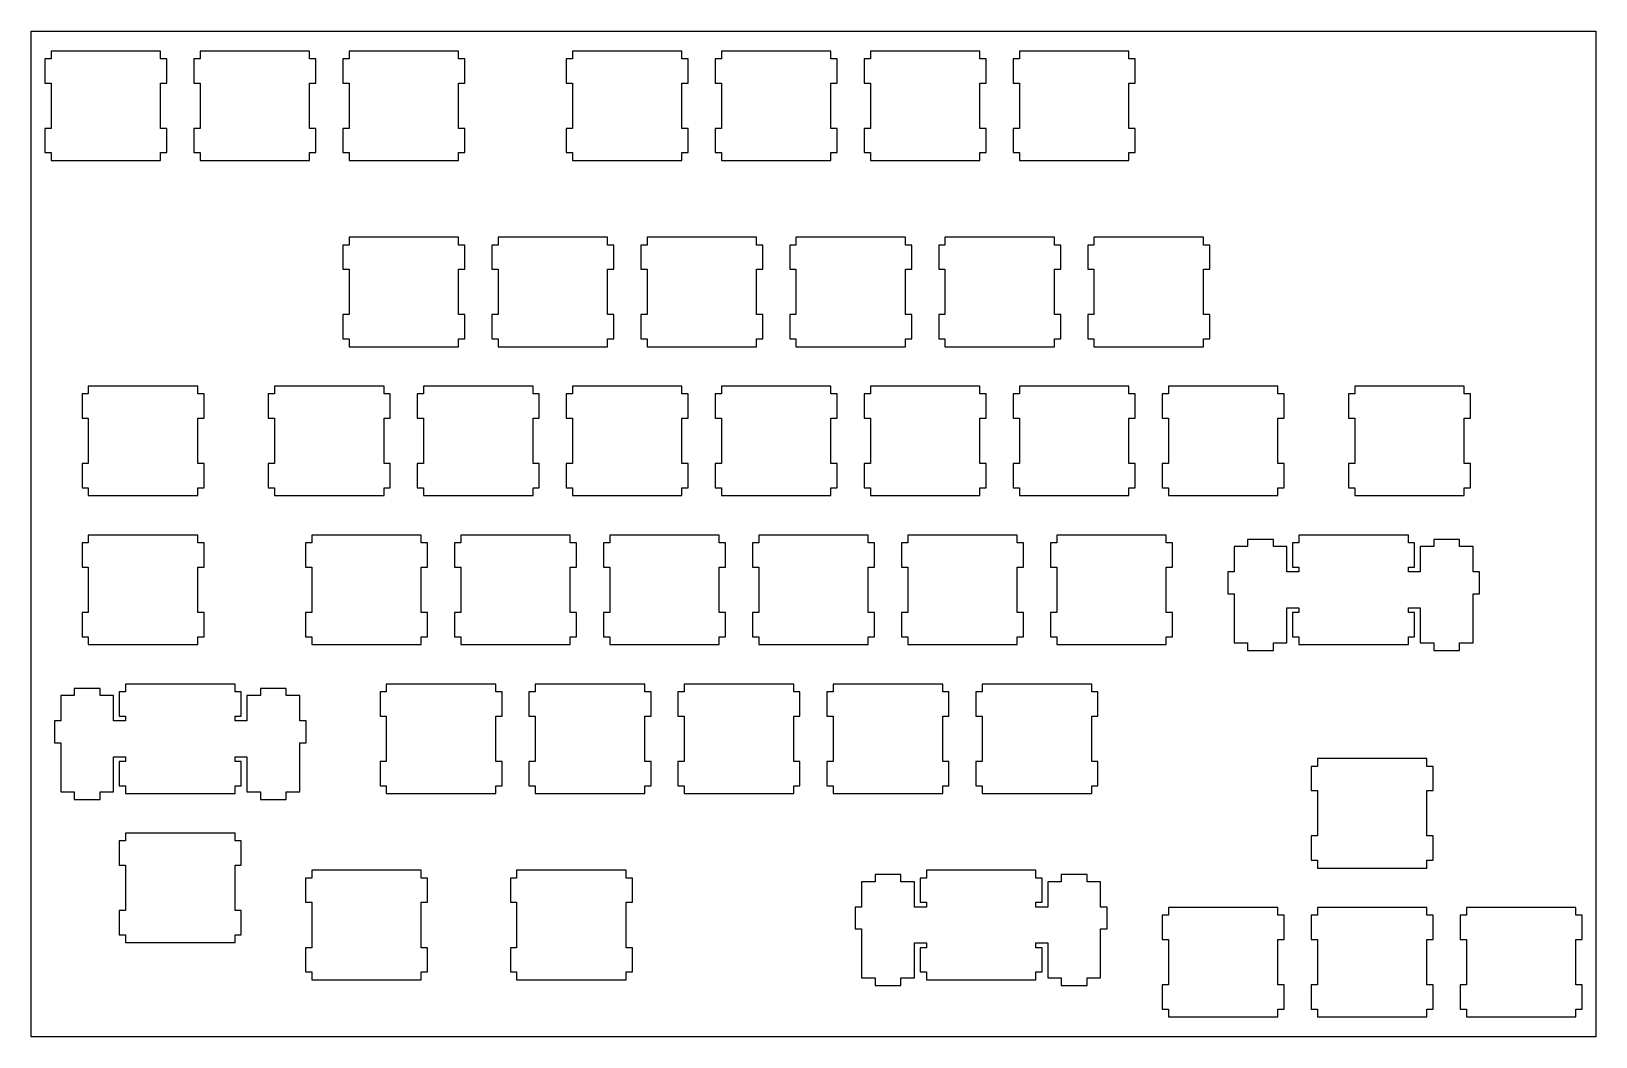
# Model space of a CAD drawing. Extents: x 0 to 200, y 0 to 129.
import ezdxf

# ---------------------------------------------------------------- set-up
doc = ezdxf.new("R2010")
doc.units = 0
doc.layers.get('0').update_dxf_attribs({"linetype": 'CONTINUOUS'})

msp = doc.modelspace()

# ---------------------------------------------------------------- linework, layer by layer
at = {"color": 0}
for p, q in [((0.09508, 129.021), (200.12, 129.021)), ((0.09508, 0.43408), (0.09508, 129.021)), ((200.12, 129.021), (200.12, 0.43408)), ((2.61965, 126.497), (2.61965, 125.496)), ((16.6192, 126.497), (2.61965, 126.497)), ((16.6192, 125.496), (16.6192, 126.497)), ((21.6697, 126.497), (21.6697, 125.496)), ((35.669, 126.497), (21.6697, 126.497)), ((35.669, 125.496), (35.669, 126.497)), ((40.7197, 126.497), (40.7197, 125.496)), ((54.719, 126.497), (40.7197, 126.497)), ((54.719, 125.496), (54.719, 126.497)), ((69.2947, 126.497), (69.2947, 125.496)), ((83.294, 126.497), (69.2947, 126.497)), ((83.294, 125.496), (83.294, 126.497)), ((88.3447, 126.497), (88.3447, 125.496)), ((102.344, 126.497), (88.3447, 126.497)), ((102.344, 125.496), (102.344, 126.497)), ((107.395, 126.497), (107.395, 125.496)), ((121.394, 126.497), (107.395, 126.497)), ((121.394, 125.496), (121.394, 126.497)), ((126.445, 126.497), (126.445, 125.496)), ((140.444, 126.497), (126.445, 126.497)), ((140.444, 125.496), (140.444, 126.497)), ((2.61965, 125.496), (1.81901, 125.496)), ((1.81901, 125.496), (1.81901, 122.397)), ((17.4198, 125.496), (16.6192, 125.496)), ((17.4198, 122.397), (17.4198, 125.496)), ((21.6697, 125.496), (20.869, 125.496)), ((20.869, 125.496), (20.869, 122.397)), ((36.4698, 125.496), (35.669, 125.496)), ((36.4698, 122.397), (36.4698, 125.496)), ((40.7197, 125.496), (39.9189, 125.496)), ((39.9189, 125.496), (39.9189, 122.397)), ((55.5198, 125.496), (54.719, 125.496)), ((55.5198, 122.397), (55.5198, 125.496)), ((69.2947, 125.496), (68.4939, 125.496)), ((68.4939, 125.496), (68.4939, 122.397)), ((84.0948, 125.496), (83.294, 125.496)), ((84.0948, 122.397), (84.0948, 125.496)), ((88.3447, 125.496), (87.5439, 125.496)), ((87.5439, 125.496), (87.5439, 122.397)), ((103.145, 125.496), (102.344, 125.496)), ((103.145, 122.397), (103.145, 125.496)), ((107.395, 125.496), (106.594, 125.496)), ((106.594, 125.496), (106.594, 122.397)), ((122.195, 125.496), (121.394, 125.496)), ((122.195, 122.397), (122.195, 125.496)), ((126.445, 125.496), (125.644, 125.496)), ((125.644, 125.496), (125.644, 122.397)), ((141.245, 125.496), (140.444, 125.496)), ((141.245, 122.397), (141.245, 125.496)), ((1.81901, 122.397), (2.61965, 122.397)), ((2.61965, 122.397), (2.61965, 116.597)), ((16.6192, 116.597), (16.6192, 122.397)), ((16.6192, 122.397), (17.4198, 122.397)), ((20.869, 122.397), (21.6697, 122.397)), ((21.6697, 122.397), (21.6697, 116.597)), ((35.669, 116.597), (35.669, 122.397)), ((35.669, 122.397), (36.4698, 122.397)), ((39.9189, 122.397), (40.7197, 122.397)), ((40.7197, 122.397), (40.7197, 116.597)), ((54.719, 116.597), (54.719, 122.397)), ((54.719, 122.397), (55.5198, 122.397)), ((68.4939, 122.397), (69.2947, 122.397)), ((69.2947, 122.397), (69.2947, 116.597)), ((83.294, 116.597), (83.294, 122.397)), ((83.294, 122.397), (84.0948, 122.397)), ((87.5439, 122.397), (88.3447, 122.397)), ((88.3447, 122.397), (88.3447, 116.597)), ((102.344, 116.597), (102.344, 122.397)), ((102.344, 122.397), (103.145, 122.397)), ((106.594, 122.397), (107.395, 122.397)), ((107.395, 122.397), (107.395, 116.597)), ((121.394, 116.597), (121.394, 122.397)), ((121.394, 122.397), (122.195, 122.397)), ((125.644, 122.397), (126.445, 122.397)), ((126.445, 122.397), (126.445, 116.597)), ((140.444, 116.597), (140.444, 122.397)), ((140.444, 122.397), (141.245, 122.397)), ((2.61965, 116.597), (1.81901, 116.597)), ((1.81901, 116.597), (1.81901, 113.497)), ((17.4198, 116.597), (16.6192, 116.597)), ((17.4198, 113.497), (17.4198, 116.597)), ((21.6697, 116.597), (20.869, 116.597)), ((20.869, 116.597), (20.869, 113.497)), ((36.4698, 116.597), (35.669, 116.597)), ((36.4698, 113.497), (36.4698, 116.597)), ((40.7197, 116.597), (39.9189, 116.597)), ((39.9189, 116.597), (39.9189, 113.497)), ((55.5198, 116.597), (54.719, 116.597)), ((55.5198, 113.497), (55.5198, 116.597)), ((69.2947, 116.597), (68.4939, 116.597)), ((68.4939, 116.597), (68.4939, 113.497)), ((84.0948, 116.597), (83.294, 116.597)), ((84.0948, 113.497), (84.0948, 116.597)), ((88.3447, 116.597), (87.5439, 116.597)), ((87.5439, 116.597), (87.5439, 113.497)), ((103.145, 116.597), (102.344, 116.597)), ((103.145, 113.497), (103.145, 116.597)), ((107.395, 116.597), (106.594, 116.597)), ((106.594, 116.597), (106.594, 113.497)), ((122.195, 116.597), (121.394, 116.597)), ((122.195, 113.497), (122.195, 116.597)), ((126.445, 116.597), (125.644, 116.597)), ((125.644, 116.597), (125.644, 113.497)), ((141.245, 116.597), (140.444, 116.597)), ((141.245, 113.497), (141.245, 116.597)), ((1.81901, 113.497), (2.61965, 113.497)), ((2.61965, 113.497), (2.61965, 112.498)), ((2.61965, 112.498), (16.6192, 112.498)), ((16.6192, 112.498), (16.6192, 113.497)), ((16.6192, 113.497), (17.4198, 113.497)), ((20.869, 113.497), (21.6697, 113.497)), ((21.6697, 113.497), (21.6697, 112.498)), ((21.6697, 112.498), (35.669, 112.498)), ((35.669, 112.498), (35.669, 113.497)), ((35.669, 113.497), (36.4698, 113.497)), ((39.9189, 113.497), (40.7197, 113.497)), ((40.7197, 113.497), (40.7197, 112.498)), ((40.7197, 112.498), (54.719, 112.498)), ((54.719, 112.498), (54.719, 113.497)), ((54.719, 113.497), (55.5198, 113.497)), ((68.4939, 113.497), (69.2947, 113.497)), ((69.2947, 113.497), (69.2947, 112.498)), ((69.2947, 112.498), (83.294, 112.498)), ((83.294, 112.498), (83.294, 113.497)), ((83.294, 113.497), (84.0948, 113.497)), ((87.5439, 113.497), (88.3447, 113.497)), ((88.3447, 113.497), (88.3447, 112.498)), ((88.3447, 112.498), (102.344, 112.498)), ((102.344, 112.498), (102.344, 113.497)), ((102.344, 113.497), (103.145, 113.497)), ((106.594, 113.497), (107.395, 113.497)), ((107.395, 113.497), (107.395, 112.498)), ((107.395, 112.498), (121.394, 112.498)), ((121.394, 112.498), (121.394, 113.497)), ((121.394, 113.497), (122.195, 113.497)), ((125.644, 113.497), (126.445, 113.497)), ((126.445, 113.497), (126.445, 112.498)), ((126.445, 112.498), (140.444, 112.498)), ((140.444, 112.498), (140.444, 113.497)), ((140.444, 113.497), (141.245, 113.497)), ((40.7197, 102.684), (40.7197, 101.685)), ((54.719, 102.684), (40.7197, 102.684)), ((54.719, 101.685), (54.719, 102.684)), ((59.7697, 102.684), (59.7697, 101.685)), ((73.769, 102.684), (59.7697, 102.684)), ((73.769, 101.685), (73.769, 102.684)), ((78.8197, 102.684), (78.8197, 101.685)), ((92.819, 102.684), (78.8197, 102.684)), ((92.819, 101.685), (92.819, 102.684)), ((97.8683, 102.684), (97.8683, 101.685)), ((111.869, 102.684), (97.8683, 102.684)), ((111.869, 101.685), (111.869, 102.684)), ((116.918, 102.684), (116.918, 101.685)), ((130.919, 102.684), (116.918, 102.684)), ((130.919, 101.685), (130.919, 102.684)), ((135.97, 102.684), (135.97, 101.685)), ((149.969, 102.684), (135.97, 102.684)), ((149.969, 101.685), (149.969, 102.684)), ((40.7197, 101.685), (39.9189, 101.685)), ((39.9189, 101.685), (39.9189, 98.5848)), ((55.5198, 101.685), (54.719, 101.685)), ((55.5198, 98.5848), (55.5198, 101.685)), ((59.7697, 101.685), (58.9689, 101.685)), ((58.9689, 101.685), (58.9689, 98.5848)), ((74.5698, 101.685), (73.769, 101.685)), ((74.5698, 98.5848), (74.5698, 101.685)), ((78.8197, 101.685), (78.0189, 101.685)), ((78.0189, 101.685), (78.0189, 98.5848)), ((93.6184, 101.685), (92.819, 101.685)), ((93.6184, 98.5848), (93.6184, 101.685)), ((97.8683, 101.685), (97.0689, 101.685)), ((97.0689, 101.685), (97.0689, 98.5848)), ((112.668, 101.685), (111.869, 101.685)), ((112.668, 98.5848), (112.668, 101.685)), ((116.918, 101.685), (116.119, 101.685)), ((116.119, 101.685), (116.119, 98.5848)), ((131.72, 101.685), (130.919, 101.685)), ((131.72, 98.5848), (131.72, 101.685)), ((135.97, 101.685), (135.169, 101.685)), ((135.169, 101.685), (135.169, 98.5848)), ((150.77, 101.685), (149.969, 101.685)), ((150.77, 98.5848), (150.77, 101.685)), ((39.9189, 98.5848), (40.7197, 98.5848)), ((40.7197, 98.5848), (40.7197, 92.7848)), ((54.719, 92.7848), (54.719, 98.5848)), ((54.719, 98.5848), (55.5198, 98.5848)), ((58.9689, 98.5848), (59.7697, 98.5848)), ((59.7697, 98.5848), (59.7697, 92.7848)), ((73.769, 92.7848), (73.769, 98.5848)), ((73.769, 98.5848), (74.5698, 98.5848)), ((78.0189, 98.5848), (78.8197, 98.5848)), ((78.8197, 98.5848), (78.8197, 92.7848)), ((92.819, 92.7848), (92.819, 98.5848)), ((92.819, 98.5848), (93.6184, 98.5848)), ((97.0689, 98.5848), (97.8683, 98.5848)), ((97.8683, 98.5848), (97.8683, 92.7848)), ((111.869, 92.7848), (111.869, 98.5848)), ((111.869, 98.5848), (112.668, 98.5848)), ((116.119, 98.5848), (116.918, 98.5848)), ((116.918, 98.5848), (116.918, 92.7848)), ((130.919, 92.7848), (130.919, 98.5848)), ((130.919, 98.5848), (131.72, 98.5848)), ((135.169, 98.5848), (135.97, 98.5848)), ((135.97, 98.5848), (135.97, 92.7848)), ((149.969, 92.7848), (149.969, 98.5848)), ((149.969, 98.5848), (150.77, 98.5848)), ((40.7197, 92.7848), (39.9189, 92.7848)), ((39.9189, 92.7848), (39.9189, 89.6856)), ((55.5198, 92.7848), (54.719, 92.7848)), ((55.5198, 89.6856), (55.5198, 92.7848)), ((59.7697, 92.7848), (58.9689, 92.7848)), ((58.9689, 92.7848), (58.9689, 89.6856)), ((74.5698, 92.7848), (73.769, 92.7848)), ((74.5698, 89.6856), (74.5698, 92.7848)), ((78.8197, 92.7848), (78.0189, 92.7848)), ((78.0189, 92.7848), (78.0189, 89.6856)), ((93.6184, 92.7848), (92.819, 92.7848)), ((93.6184, 89.6856), (93.6184, 92.7848)), ((97.8683, 92.7848), (97.0689, 92.7848)), ((97.0689, 92.7848), (97.0689, 89.6856)), ((112.668, 92.7848), (111.869, 92.7848)), ((112.668, 89.6856), (112.668, 92.7848)), ((116.918, 92.7848), (116.119, 92.7848)), ((116.119, 92.7848), (116.119, 89.6856)), ((131.72, 92.7848), (130.919, 92.7848)), ((131.72, 89.6856), (131.72, 92.7848)), ((135.97, 92.7848), (135.169, 92.7848)), ((135.169, 92.7848), (135.169, 89.6856)), ((150.77, 92.7848), (149.969, 92.7848)), ((150.77, 89.6856), (150.77, 92.7848)), ((39.9189, 89.6856), (40.7197, 89.6856)), ((40.7197, 89.6856), (40.7197, 88.6852)), ((40.7197, 88.6852), (54.719, 88.6852)), ((54.719, 88.6852), (54.719, 89.6856)), ((54.719, 89.6856), (55.5198, 89.6856)), ((58.9689, 89.6856), (59.7697, 89.6856)), ((59.7697, 89.6856), (59.7697, 88.6852)), ((59.7697, 88.6852), (73.769, 88.6852)), ((73.769, 88.6852), (73.769, 89.6856)), ((73.769, 89.6856), (74.5698, 89.6856)), ((78.0189, 89.6856), (78.8197, 89.6856)), ((78.8197, 89.6856), (78.8197, 88.6852)), ((78.8197, 88.6852), (92.819, 88.6852)), ((92.819, 88.6852), (92.819, 89.6856)), ((92.819, 89.6856), (93.6184, 89.6856)), ((97.0689, 89.6856), (97.8683, 89.6856)), ((97.8683, 89.6856), (97.8683, 88.6852)), ((97.8683, 88.6852), (111.869, 88.6852)), ((111.869, 88.6852), (111.869, 89.6856)), ((111.869, 89.6856), (112.668, 89.6856)), ((116.119, 89.6856), (116.918, 89.6856)), ((116.918, 89.6856), (116.918, 88.6852)), ((116.918, 88.6852), (130.919, 88.6852)), ((130.919, 88.6852), (130.919, 89.6856)), ((130.919, 89.6856), (131.72, 89.6856)), ((135.169, 89.6856), (135.97, 89.6856)), ((135.97, 89.6856), (135.97, 88.6852)), ((135.97, 88.6852), (149.969, 88.6852)), ((149.969, 88.6852), (149.969, 89.6856)), ((149.969, 89.6856), (150.77, 89.6856)), ((7.38216, 82.6354), (6.58153, 82.6354)), ((6.58153, 82.6354), (6.58153, 79.5348)), ((7.38216, 83.6344), (7.38216, 82.6354)), ((21.3817, 83.6344), (7.38216, 83.6344)), ((21.3817, 82.6354), (21.3817, 83.6344)), ((22.1809, 82.6354), (21.3817, 82.6354)), ((22.1809, 79.5348), (22.1809, 82.6354)), ((31.1947, 82.6354), (30.394, 82.6354)), ((30.394, 82.6354), (30.394, 79.5348)), ((31.1947, 83.6344), (31.1947, 82.6354)), ((45.194, 83.6344), (31.1947, 83.6344)), ((45.194, 82.6354), (45.194, 83.6344)), ((45.9948, 82.6354), (45.194, 82.6354)), ((45.9948, 79.5348), (45.9948, 82.6354)), ((50.2447, 82.6354), (49.4439, 82.6354)), ((49.4439, 82.6354), (49.4439, 79.5348)), ((50.2447, 83.6344), (50.2447, 82.6354)), ((64.244, 83.6344), (50.2447, 83.6344)), ((64.244, 82.6354), (64.244, 83.6344)), ((65.0448, 82.6354), (64.244, 82.6354)), ((65.0448, 79.5348), (65.0448, 82.6354)), ((69.2947, 82.6354), (68.4939, 82.6354)), ((68.4939, 82.6354), (68.4939, 79.5348)), ((69.2947, 83.6344), (69.2947, 82.6354)), ((83.294, 83.6344), (69.2947, 83.6344)), ((83.294, 82.6354), (83.294, 83.6344)), ((84.0948, 82.6354), (83.294, 82.6354)), ((84.0948, 79.5348), (84.0948, 82.6354)), ((88.3447, 82.6354), (87.5439, 82.6354)), ((87.5439, 82.6354), (87.5439, 79.5348)), ((88.3447, 83.6344), (88.3447, 82.6354)), ((102.344, 83.6344), (88.3447, 83.6344)), ((102.344, 82.6354), (102.344, 83.6344)), ((103.145, 82.6354), (102.344, 82.6354)), ((103.145, 79.5348), (103.145, 82.6354)), ((107.395, 82.6354), (106.594, 82.6354)), ((106.594, 82.6354), (106.594, 79.5348)), ((107.395, 83.6344), (107.395, 82.6354)), ((121.394, 83.6344), (107.395, 83.6344)), ((121.394, 82.6354), (121.394, 83.6344)), ((122.195, 82.6354), (121.394, 82.6354)), ((122.195, 79.5348), (122.195, 82.6354)), ((126.445, 82.6354), (125.644, 82.6354)), ((125.644, 82.6354), (125.644, 79.5348)), ((126.445, 83.6344), (126.445, 82.6354)), ((140.444, 83.6344), (126.445, 83.6344)), ((140.444, 82.6354), (140.444, 83.6344)), ((141.245, 82.6354), (140.444, 82.6354)), ((141.245, 79.5348), (141.245, 82.6354)), ((145.495, 82.6354), (144.694, 82.6354)), ((144.694, 82.6354), (144.694, 79.5348)), ((145.495, 83.6344), (145.495, 82.6354)), ((159.494, 83.6344), (145.495, 83.6344)), ((159.494, 82.6354), (159.494, 83.6344)), ((160.295, 82.6354), (159.494, 82.6354)), ((160.295, 79.5348), (160.295, 82.6354)), ((169.307, 82.6354), (168.506, 82.6354)), ((168.506, 82.6354), (168.506, 79.5348)), ((169.307, 83.6344), (169.307, 82.6354)), ((183.307, 83.6344), (169.307, 83.6344)), ((183.307, 82.6354), (183.307, 83.6344)), ((184.106, 82.6354), (183.307, 82.6354)), ((184.106, 79.5348), (184.106, 82.6354)), ((6.58153, 79.5348), (7.38216, 79.5348)), ((7.38216, 79.5348), (7.38216, 73.7348)), ((21.3817, 73.7348), (21.3817, 79.5348)), ((21.3817, 79.5348), (22.1809, 79.5348)), ((30.394, 79.5348), (31.1947, 79.5348)), ((31.1947, 79.5348), (31.1947, 73.7348)), ((45.194, 73.7348), (45.194, 79.5348)), ((45.194, 79.5348), (45.9948, 79.5348)), ((49.4439, 79.5348), (50.2447, 79.5348)), ((50.2447, 79.5348), (50.2447, 73.7348)), ((64.244, 73.7348), (64.244, 79.5348)), ((64.244, 79.5348), (65.0448, 79.5348)), ((68.4939, 79.5348), (69.2947, 79.5348)), ((69.2947, 79.5348), (69.2947, 73.7348)), ((83.294, 73.7348), (83.294, 79.5348)), ((83.294, 79.5348), (84.0948, 79.5348)), ((87.5439, 79.5348), (88.3447, 79.5348)), ((88.3447, 79.5348), (88.3447, 73.7348)), ((102.344, 73.7348), (102.344, 79.5348)), ((102.344, 79.5348), (103.145, 79.5348)), ((106.594, 79.5348), (107.395, 79.5348)), ((107.395, 79.5348), (107.395, 73.7348)), ((121.394, 73.7348), (121.394, 79.5348)), ((121.394, 79.5348), (122.195, 79.5348)), ((125.644, 79.5348), (126.445, 79.5348)), ((126.445, 79.5348), (126.445, 73.7348)), ((140.444, 73.7348), (140.444, 79.5348)), ((140.444, 79.5348), (141.245, 79.5348)), ((144.694, 79.5348), (145.495, 79.5348)), ((145.495, 79.5348), (145.495, 73.7348)), ((159.494, 73.7348), (159.494, 79.5348)), ((159.494, 79.5348), (160.295, 79.5348)), ((168.506, 79.5348), (169.307, 79.5348)), ((169.307, 79.5348), (169.307, 73.7348)), ((183.307, 73.7348), (183.307, 79.5348)), ((183.307, 79.5348), (184.106, 79.5348)), ((7.38216, 73.7348), (6.58153, 73.7348)), ((6.58153, 73.7348), (6.58153, 70.6356)), ((22.1809, 73.7348), (21.3817, 73.7348)), ((22.1809, 70.6356), (22.1809, 73.7348)), ((31.1947, 73.7348), (30.394, 73.7348)), ((30.394, 73.7348), (30.394, 70.6356)), ((45.9948, 73.7348), (45.194, 73.7348)), ((45.9948, 70.6356), (45.9948, 73.7348)), ((50.2447, 73.7348), (49.4439, 73.7348)), ((49.4439, 73.7348), (49.4439, 70.6356)), ((65.0448, 73.7348), (64.244, 73.7348)), ((65.0448, 70.6356), (65.0448, 73.7348)), ((69.2947, 73.7348), (68.4939, 73.7348)), ((68.4939, 73.7348), (68.4939, 70.6356)), ((84.0948, 73.7348), (83.294, 73.7348)), ((84.0948, 70.6356), (84.0948, 73.7348)), ((88.3447, 73.7348), (87.5439, 73.7348)), ((87.5439, 73.7348), (87.5439, 70.6356)), ((103.145, 73.7348), (102.344, 73.7348)), ((103.145, 70.6356), (103.145, 73.7348)), ((107.395, 73.7348), (106.594, 73.7348)), ((106.594, 73.7348), (106.594, 70.6356)), ((122.195, 73.7348), (121.394, 73.7348)), ((122.195, 70.6356), (122.195, 73.7348)), ((126.445, 73.7348), (125.644, 73.7348)), ((125.644, 73.7348), (125.644, 70.6356)), ((141.245, 73.7348), (140.444, 73.7348)), ((141.245, 70.6356), (141.245, 73.7348)), ((145.495, 73.7348), (144.694, 73.7348)), ((144.694, 73.7348), (144.694, 70.6356)), ((160.295, 73.7348), (159.494, 73.7348)), ((160.295, 70.6356), (160.295, 73.7348)), ((169.307, 73.7348), (168.506, 73.7348)), ((168.506, 73.7348), (168.506, 70.6356)), ((184.106, 73.7348), (183.307, 73.7348)), ((184.106, 70.6356), (184.106, 73.7348)), ((6.58153, 70.6356), (7.38216, 70.6356)), ((7.38216, 70.6356), (7.38216, 69.6352)), ((21.3817, 69.6352), (21.3817, 70.6356)), ((21.3817, 70.6356), (22.1809, 70.6356)), ((30.394, 70.6356), (31.1947, 70.6356)), ((31.1947, 70.6356), (31.1947, 69.6352)), ((45.194, 69.6352), (45.194, 70.6356)), ((45.194, 70.6356), (45.9948, 70.6356)), ((49.4439, 70.6356), (50.2447, 70.6356)), ((50.2447, 70.6356), (50.2447, 69.6352)), ((64.244, 69.6352), (64.244, 70.6356)), ((64.244, 70.6356), (65.0448, 70.6356)), ((68.4939, 70.6356), (69.2947, 70.6356)), ((69.2947, 70.6356), (69.2947, 69.6352)), ((83.294, 69.6352), (83.294, 70.6356)), ((83.294, 70.6356), (84.0948, 70.6356)), ((87.5439, 70.6356), (88.3447, 70.6356)), ((88.3447, 70.6356), (88.3447, 69.6352)), ((102.344, 69.6352), (102.344, 70.6356)), ((102.344, 70.6356), (103.145, 70.6356)), ((106.594, 70.6356), (107.395, 70.6356)), ((107.395, 70.6356), (107.395, 69.6352)), ((121.394, 69.6352), (121.394, 70.6356)), ((121.394, 70.6356), (122.195, 70.6356)), ((125.644, 70.6356), (126.445, 70.6356)), ((126.445, 70.6356), (126.445, 69.6352)), ((140.444, 69.6352), (140.444, 70.6356)), ((140.444, 70.6356), (141.245, 70.6356)), ((144.694, 70.6356), (145.495, 70.6356)), ((145.495, 70.6356), (145.495, 69.6352)), ((159.494, 69.6352), (159.494, 70.6356)), ((159.494, 70.6356), (160.295, 70.6356)), ((168.506, 70.6356), (169.307, 70.6356)), ((169.307, 70.6356), (169.307, 69.6352)), ((183.307, 69.6352), (183.307, 70.6356)), ((183.307, 70.6356), (184.106, 70.6356)), ((7.38216, 69.6352), (21.3817, 69.6352)), ((31.1947, 69.6352), (45.194, 69.6352)), ((50.2447, 69.6352), (64.244, 69.6352)), ((69.2947, 69.6352), (83.294, 69.6352)), ((88.3447, 69.6352), (102.344, 69.6352)), ((107.395, 69.6352), (121.394, 69.6352)), ((126.445, 69.6352), (140.444, 69.6352)), ((145.495, 69.6352), (159.494, 69.6352)), ((169.307, 69.6352), (183.307, 69.6352)), ((7.38216, 64.5844), (7.38216, 63.5854)), ((21.3817, 64.5844), (7.38216, 64.5844)), ((21.3817, 63.5854), (21.3817, 64.5844)), ((35.9572, 64.5844), (35.9572, 63.5854)), ((49.9565, 64.5844), (35.9572, 64.5844)), ((49.9565, 63.5854), (49.9565, 64.5844)), ((55.0072, 64.5844), (55.0072, 63.5854)), ((69.0065, 64.5844), (55.0072, 64.5844)), ((69.0065, 63.5854), (69.0065, 64.5844)), ((74.0572, 64.5844), (74.0572, 63.5854)), ((88.0565, 64.5844), (74.0572, 64.5844)), ((88.0565, 63.5854), (88.0565, 64.5844)), ((93.1072, 64.5844), (93.1072, 63.5854)), ((107.107, 64.5844), (93.1072, 64.5844)), ((107.107, 63.5854), (107.107, 64.5844)), ((112.157, 64.5844), (112.157, 63.5854)), ((126.157, 64.5844), (112.157, 64.5844)), ((126.157, 63.5854), (126.157, 64.5844)), ((131.207, 64.5844), (131.207, 63.5854)), ((145.207, 64.5844), (131.207, 64.5844)), ((145.207, 63.5854), (145.207, 64.5844)), ((158.913, 64.0348), (155.612, 64.0348)), ((155.612, 64.0348), (155.612, 63.1155)), ((158.913, 63.1155), (158.913, 64.0348)), ((162.162, 64.5844), (162.162, 63.5854)), ((176.163, 64.5844), (162.162, 64.5844)), ((176.163, 63.5854), (176.163, 64.5844)), ((182.713, 64.0348), (179.412, 64.0348)), ((179.412, 64.0348), (179.412, 63.1155)), ((182.713, 63.1155), (182.713, 64.0348)), ((7.38216, 63.5854), (6.58153, 63.5854)), ((6.58153, 63.5854), (6.58153, 60.4848)), ((22.1809, 63.5854), (21.3817, 63.5854)), ((22.1809, 60.4848), (22.1809, 63.5854)), ((35.9572, 63.5854), (35.1565, 63.5854)), ((35.1565, 63.5854), (35.1565, 60.4848)), ((50.7559, 63.5854), (49.9565, 63.5854)), ((50.7559, 60.4848), (50.7559, 63.5854)), ((55.0072, 63.5854), (54.2064, 63.5854)), ((54.2064, 63.5854), (54.2064, 60.4848)), ((69.8059, 63.5854), (69.0065, 63.5854)), ((69.8059, 60.4848), (69.8059, 63.5854)), ((74.0572, 63.5854), (73.2564, 63.5854)), ((73.2564, 63.5854), (73.2564, 60.4848)), ((88.8559, 63.5854), (88.0565, 63.5854)), ((88.8559, 60.4848), (88.8559, 63.5854)), ((93.1072, 63.5854), (92.3064, 63.5854)), ((92.3064, 63.5854), (92.3064, 60.4848)), ((107.906, 63.5854), (107.107, 63.5854)), ((107.906, 60.4848), (107.906, 63.5854)), ((112.157, 63.5854), (111.356, 63.5854)), ((111.356, 63.5854), (111.356, 60.4848)), ((126.956, 63.5854), (126.157, 63.5854)), ((126.956, 60.4848), (126.956, 63.5854)), ((131.207, 63.5854), (130.406, 63.5854)), ((130.406, 63.5854), (130.406, 60.4848)), ((146.006, 63.5854), (145.207, 63.5854)), ((146.006, 60.4848), (146.006, 63.5854)), ((155.612, 63.1155), (153.887, 63.1155)), ((153.887, 63.1155), (153.887, 59.8854)), ((160.638, 63.1155), (158.913, 63.1155)), ((160.638, 59.8854), (160.638, 63.1155)), ((162.162, 63.5854), (161.363, 63.5854)), ((161.363, 63.5854), (161.363, 60.4848)), ((176.962, 63.5854), (176.163, 63.5854)), ((176.962, 60.4848), (176.962, 63.5854)), ((179.412, 63.1155), (177.687, 63.1155)), ((177.687, 63.1155), (177.687, 59.8854)), ((184.438, 63.1155), (182.713, 63.1155)), ((184.438, 59.8854), (184.438, 63.1155)), ((6.58153, 60.4848), (7.38216, 60.4848)), ((7.38216, 60.4848), (7.38216, 54.6848)), ((21.3817, 54.6848), (21.3817, 60.4848)), ((21.3817, 60.4848), (22.1809, 60.4848)), ((35.1565, 60.4848), (35.9572, 60.4848)), ((35.9572, 60.4848), (35.9572, 54.6848)), ((49.9565, 54.6848), (49.9565, 60.4848)), ((49.9565, 60.4848), (50.7559, 60.4848)), ((54.2064, 60.4848), (55.0072, 60.4848)), ((55.0072, 60.4848), (55.0072, 54.6848)), ((69.0065, 54.6848), (69.0065, 60.4848)), ((69.0065, 60.4848), (69.8059, 60.4848)), ((73.2564, 60.4848), (74.0572, 60.4848)), ((74.0572, 60.4848), (74.0572, 54.6848)), ((88.0565, 54.6848), (88.0565, 60.4848)), ((88.0565, 60.4848), (88.8559, 60.4848)), ((92.3064, 60.4848), (93.1072, 60.4848)), ((93.1072, 60.4848), (93.1072, 54.6848)), ((107.107, 54.6848), (107.107, 60.4848)), ((107.107, 60.4848), (107.906, 60.4848)), ((111.356, 60.4848), (112.157, 60.4848)), ((112.157, 60.4848), (112.157, 54.6848)), ((126.157, 54.6848), (126.157, 60.4848)), ((126.157, 60.4848), (126.956, 60.4848)), ((130.406, 60.4848), (131.207, 60.4848)), ((131.207, 60.4848), (131.207, 54.6848)), ((145.207, 54.6848), (145.207, 60.4848)), ((145.207, 60.4848), (146.006, 60.4848)), ((161.363, 60.4848), (162.162, 60.4848)), ((162.162, 60.4848), (162.162, 59.8854)), ((176.163, 59.8854), (176.163, 60.4848)), ((176.163, 60.4848), (176.962, 60.4848)), ((153.887, 59.8854), (153.063, 59.8854)), ((153.063, 59.8854), (153.063, 57.0851)), ((162.162, 59.8854), (160.638, 59.8854)), ((177.687, 59.8854), (176.163, 59.8854)), ((185.262, 59.8854), (184.438, 59.8854)), ((185.262, 57.0851), (185.262, 59.8854)), ((153.063, 57.0851), (153.887, 57.0851)), ((153.887, 57.0851), (153.887, 50.8152)), ((184.438, 50.8152), (184.438, 57.0851)), ((184.438, 57.0851), (185.262, 57.0851)), ((7.38216, 54.6848), (6.58153, 54.6848)), ((6.58153, 54.6848), (6.58153, 51.5856)), ((22.1809, 54.6848), (21.3817, 54.6848)), ((22.1809, 51.5856), (22.1809, 54.6848)), ((35.9572, 54.6848), (35.1565, 54.6848)), ((35.1565, 54.6848), (35.1565, 51.5856)), ((50.7559, 54.6848), (49.9565, 54.6848)), ((50.7559, 51.5856), (50.7559, 54.6848)), ((55.0072, 54.6848), (54.2064, 54.6848)), ((54.2064, 54.6848), (54.2064, 51.5856)), ((69.8059, 54.6848), (69.0065, 54.6848)), ((69.8059, 51.5856), (69.8059, 54.6848)), ((74.0572, 54.6848), (73.2564, 54.6848)), ((73.2564, 54.6848), (73.2564, 51.5856)), ((88.8559, 54.6848), (88.0565, 54.6848)), ((88.8559, 51.5856), (88.8559, 54.6848)), ((93.1072, 54.6848), (92.3064, 54.6848)), ((92.3064, 54.6848), (92.3064, 51.5856)), ((107.906, 54.6848), (107.107, 54.6848)), ((107.906, 51.5856), (107.906, 54.6848)), ((112.157, 54.6848), (111.356, 54.6848)), ((111.356, 54.6848), (111.356, 51.5856)), ((126.956, 54.6848), (126.157, 54.6848)), ((126.956, 51.5856), (126.956, 54.6848)), ((131.207, 54.6848), (130.406, 54.6848)), ((130.406, 54.6848), (130.406, 51.5856)), ((146.006, 54.6848), (145.207, 54.6848)), ((146.006, 51.5856), (146.006, 54.6848)), ((160.638, 50.8152), (160.638, 55.2856)), ((160.638, 55.2856), (162.162, 55.2856)), ((162.162, 54.6848), (161.363, 54.6848)), ((161.363, 54.6848), (161.363, 51.5856)), ((162.162, 55.2856), (162.162, 54.6848)), ((176.163, 54.6848), (176.163, 55.2856)), ((176.163, 55.2856), (177.687, 55.2856)), ((176.962, 54.6848), (176.163, 54.6848)), ((176.962, 51.5856), (176.962, 54.6848)), ((177.687, 55.2856), (177.687, 50.8152)), ((6.58153, 51.5856), (7.38216, 51.5856)), ((7.38216, 51.5856), (7.38216, 50.5852)), ((7.38216, 50.5852), (21.3817, 50.5852)), ((21.3817, 50.5852), (21.3817, 51.5856)), ((21.3817, 51.5856), (22.1809, 51.5856)), ((35.1565, 51.5856), (35.9572, 51.5856)), ((35.9572, 51.5856), (35.9572, 50.5852)), ((35.9572, 50.5852), (49.9565, 50.5852)), ((49.9565, 50.5852), (49.9565, 51.5856)), ((49.9565, 51.5856), (50.7559, 51.5856)), ((54.2064, 51.5856), (55.0072, 51.5856)), ((55.0072, 51.5856), (55.0072, 50.5852)), ((55.0072, 50.5852), (69.0065, 50.5852)), ((69.0065, 50.5852), (69.0065, 51.5856)), ((69.0065, 51.5856), (69.8059, 51.5856)), ((73.2564, 51.5856), (74.0572, 51.5856)), ((74.0572, 51.5856), (74.0572, 50.5852)), ((74.0572, 50.5852), (88.0565, 50.5852)), ((88.0565, 50.5852), (88.0565, 51.5856)), ((88.0565, 51.5856), (88.8559, 51.5856)), ((92.3064, 51.5856), (93.1072, 51.5856)), ((93.1072, 51.5856), (93.1072, 50.5852)), ((93.1072, 50.5852), (107.107, 50.5852)), ((107.107, 50.5852), (107.107, 51.5856)), ((107.107, 51.5856), (107.906, 51.5856)), ((111.356, 51.5856), (112.157, 51.5856)), ((112.157, 51.5856), (112.157, 50.5852)), ((112.157, 50.5852), (126.157, 50.5852)), ((126.157, 50.5852), (126.157, 51.5856)), ((126.157, 51.5856), (126.956, 51.5856)), ((130.406, 51.5856), (131.207, 51.5856)), ((131.207, 51.5856), (131.207, 50.5852)), ((131.207, 50.5852), (145.207, 50.5852)), ((145.207, 50.5852), (145.207, 51.5856)), ((145.207, 51.5856), (146.006, 51.5856)), ((153.887, 50.8152), (155.612, 50.8152)), ((155.612, 50.8152), (155.612, 49.8355)), ((158.913, 49.8355), (158.913, 50.8152)), ((158.913, 50.8152), (160.638, 50.8152)), ((161.363, 51.5856), (162.162, 51.5856)), ((162.162, 51.5856), (162.162, 50.5852)), ((162.162, 50.5852), (176.163, 50.5852)), ((176.163, 50.5852), (176.163, 51.5856)), ((176.163, 51.5856), (176.962, 51.5856)), ((177.687, 50.8152), (179.412, 50.8152)), ((179.412, 50.8152), (179.412, 49.8355)), ((182.713, 49.8355), (182.713, 50.8152)), ((182.713, 50.8152), (184.438, 50.8152)), ((155.612, 49.8355), (158.913, 49.8355)), ((179.412, 49.8355), (182.713, 49.8355)), ((5.59484, 44.0655), (3.86955, 44.0655)), ((3.86955, 44.0655), (3.86955, 40.8354)), ((8.89385, 44.9848), (5.59484, 44.9848)), ((5.59484, 44.9848), (5.59484, 44.0655)), ((8.89385, 44.0655), (8.89385, 44.9848)), ((10.6192, 44.0655), (8.89385, 44.0655)), ((10.6192, 40.8354), (10.6192, 44.0655)), ((12.1447, 44.5354), (11.344, 44.5354)), ((11.344, 44.5354), (11.344, 41.4348)), ((12.1447, 45.5344), (12.1447, 44.5354)), ((26.1441, 45.5344), (12.1447, 45.5344)), ((26.1441, 44.5354), (26.1441, 45.5344)), ((26.9448, 44.5354), (26.1441, 44.5354)), ((26.9448, 41.4348), (26.9448, 44.5354)), ((29.3949, 44.0655), (27.6696, 44.0655)), ((27.6696, 44.0655), (27.6696, 40.8354)), ((32.694, 44.9848), (29.3949, 44.9848)), ((29.3949, 44.9848), (29.3949, 44.0655)), ((32.694, 44.0655), (32.694, 44.9848)), ((34.4193, 44.0655), (32.694, 44.0655)), ((34.4193, 40.8354), (34.4193, 44.0655)), ((45.4822, 44.5354), (44.6814, 44.5354)), ((44.6814, 44.5354), (44.6814, 41.4348)), ((45.4822, 45.5344), (45.4822, 44.5354)), ((59.4815, 45.5344), (45.4822, 45.5344)), ((59.4815, 44.5354), (59.4815, 45.5344)), ((60.2809, 44.5354), (59.4815, 44.5354)), ((60.2809, 41.4348), (60.2809, 44.5354)), ((64.5322, 44.5354), (63.7314, 44.5354)), ((63.7314, 44.5354), (63.7314, 41.4348)), ((64.5322, 45.5344), (64.5322, 44.5354)), ((78.5315, 45.5344), (64.5322, 45.5344)), ((78.5315, 44.5354), (78.5315, 45.5344)), ((79.3309, 44.5354), (78.5315, 44.5354)), ((79.3309, 41.4348), (79.3309, 44.5354)), ((83.5822, 44.5354), (82.7814, 44.5354)), ((82.7814, 44.5354), (82.7814, 41.4348)), ((83.5822, 45.5344), (83.5822, 44.5354)), ((97.5815, 45.5344), (83.5822, 45.5344)), ((97.5815, 44.5354), (97.5815, 45.5344)), ((98.3809, 44.5354), (97.5815, 44.5354)), ((98.3809, 41.4348), (98.3809, 44.5354)), ((102.632, 44.5354), (101.831, 44.5354)), ((101.831, 44.5354), (101.831, 41.4348)), ((102.632, 45.5344), (102.632, 44.5354)), ((116.632, 45.5344), (102.632, 45.5344)), ((116.632, 44.5354), (116.632, 45.5344)), ((117.431, 44.5354), (116.632, 44.5354)), ((117.431, 41.4348), (117.431, 44.5354)), ((121.682, 44.5354), (120.881, 44.5354)), ((120.881, 44.5354), (120.881, 41.4348)), ((121.682, 45.5344), (121.682, 44.5354)), ((135.682, 45.5344), (121.682, 45.5344)), ((135.682, 44.5354), (135.682, 45.5344)), ((136.481, 44.5354), (135.682, 44.5354)), ((136.481, 41.4348), (136.481, 44.5354)), ((3.86955, 40.8354), (3.04409, 40.8354)), ((3.04409, 40.8354), (3.04409, 38.0351)), ((12.1447, 40.8354), (10.6192, 40.8354)), ((11.344, 41.4348), (12.1447, 41.4348)), ((12.1447, 41.4348), (12.1447, 40.8354)), ((26.1441, 40.8354), (26.1441, 41.4348)), ((26.1441, 41.4348), (26.9448, 41.4348)), ((27.6696, 40.8354), (26.1441, 40.8354)), ((35.2447, 40.8354), (34.4193, 40.8354)), ((35.2447, 38.0351), (35.2447, 40.8354)), ((44.6814, 41.4348), (45.4822, 41.4348)), ((45.4822, 41.4348), (45.4822, 35.6348)), ((59.4815, 35.6348), (59.4815, 41.4348)), ((59.4815, 41.4348), (60.2809, 41.4348)), ((63.7314, 41.4348), (64.5322, 41.4348)), ((64.5322, 41.4348), (64.5322, 35.6348)), ((78.5315, 35.6348), (78.5315, 41.4348)), ((78.5315, 41.4348), (79.3309, 41.4348)), ((82.7814, 41.4348), (83.5822, 41.4348)), ((83.5822, 41.4348), (83.5822, 35.6348)), ((97.5815, 35.6348), (97.5815, 41.4348)), ((97.5815, 41.4348), (98.3809, 41.4348)), ((101.831, 41.4348), (102.632, 41.4348)), ((102.632, 41.4348), (102.632, 35.6348)), ((116.632, 35.6348), (116.632, 41.4348)), ((116.632, 41.4348), (117.431, 41.4348)), ((120.881, 41.4348), (121.682, 41.4348)), ((121.682, 41.4348), (121.682, 35.6348)), ((135.682, 35.6348), (135.682, 41.4348)), ((135.682, 41.4348), (136.481, 41.4348)), ((3.04409, 38.0351), (3.86955, 38.0351)), ((3.86955, 38.0351), (3.86955, 31.7652)), ((34.4193, 31.7652), (34.4193, 38.0351)), ((34.4193, 38.0351), (35.2447, 38.0351)), ((10.6192, 31.7652), (10.6192, 36.2356)), ((10.6192, 36.2356), (12.1447, 36.2356)), ((12.1447, 36.2356), (12.1447, 35.6348)), ((26.1441, 35.6348), (26.1441, 36.2356)), ((26.1441, 36.2356), (27.6696, 36.2356)), ((27.6696, 36.2356), (27.6696, 31.7652)), ((164.545, 36.0094), (164.545, 35.0104)), ((178.544, 36.0094), (164.545, 36.0094)), ((178.544, 35.0104), (178.544, 36.0094)), ((12.1447, 35.6348), (11.344, 35.6348)), ((11.344, 35.6348), (11.344, 32.5355)), ((26.9448, 35.6348), (26.1441, 35.6348)), ((26.9448, 32.5355), (26.9448, 35.6348)), ((45.4822, 35.6348), (44.6814, 35.6348)), ((44.6814, 35.6348), (44.6814, 32.5355)), ((60.2809, 35.6348), (59.4815, 35.6348)), ((60.2809, 32.5355), (60.2809, 35.6348)), ((64.5322, 35.6348), (63.7314, 35.6348)), ((63.7314, 35.6348), (63.7314, 32.5355)), ((79.3309, 35.6348), (78.5315, 35.6348)), ((79.3309, 32.5355), (79.3309, 35.6348)), ((83.5822, 35.6348), (82.7814, 35.6348)), ((82.7814, 35.6348), (82.7814, 32.5355)), ((98.3809, 35.6348), (97.5815, 35.6348)), ((98.3809, 32.5355), (98.3809, 35.6348)), ((102.632, 35.6348), (101.831, 35.6348)), ((101.831, 35.6348), (101.831, 32.5355)), ((117.431, 35.6348), (116.632, 35.6348)), ((117.431, 32.5355), (117.431, 35.6348)), ((121.682, 35.6348), (120.881, 35.6348)), ((120.881, 35.6348), (120.881, 32.5355)), ((136.481, 35.6348), (135.682, 35.6348)), ((136.481, 32.5355), (136.481, 35.6348)), ((164.545, 35.0104), (163.744, 35.0104)), ((163.744, 35.0104), (163.744, 31.9098)), ((179.345, 35.0104), (178.544, 35.0104)), ((179.345, 31.9098), (179.345, 35.0104)), ((11.344, 32.5355), (12.1447, 32.5355)), ((12.1447, 32.5355), (12.1447, 31.535)), ((26.1441, 31.535), (26.1441, 32.5355)), ((26.1441, 32.5355), (26.9448, 32.5355)), ((44.6814, 32.5355), (45.4822, 32.5355)), ((45.4822, 32.5355), (45.4822, 31.535)), ((59.4815, 31.535), (59.4815, 32.5355)), ((59.4815, 32.5355), (60.2809, 32.5355)), ((63.7314, 32.5355), (64.5322, 32.5355)), ((64.5322, 32.5355), (64.5322, 31.535)), ((78.5315, 31.535), (78.5315, 32.5355)), ((78.5315, 32.5355), (79.3309, 32.5355)), ((82.7814, 32.5355), (83.5822, 32.5355)), ((83.5822, 32.5355), (83.5822, 31.535)), ((97.5815, 31.535), (97.5815, 32.5355)), ((97.5815, 32.5355), (98.3809, 32.5355)), ((101.831, 32.5355), (102.632, 32.5355)), ((102.632, 32.5355), (102.632, 31.535)), ((116.632, 31.535), (116.632, 32.5355)), ((116.632, 32.5355), (117.431, 32.5355)), ((120.881, 32.5355), (121.682, 32.5355)), ((121.682, 32.5355), (121.682, 31.535)), ((135.682, 31.535), (135.682, 32.5355)), ((135.682, 32.5355), (136.481, 32.5355)), ((3.86955, 31.7652), (5.59484, 31.7652)), ((5.59484, 31.7652), (5.59484, 30.7854)), ((5.59484, 30.7854), (8.89385, 30.7854)), ((8.89385, 30.7854), (8.89385, 31.7652)), ((8.89385, 31.7652), (10.6192, 31.7652)), ((12.1447, 31.535), (26.1441, 31.535)), ((27.6696, 31.7652), (29.3949, 31.7652)), ((29.3949, 31.7652), (29.3949, 30.7854)), ((29.3949, 30.7854), (32.694, 30.7854)), ((32.694, 30.7854), (32.694, 31.7652)), ((32.694, 31.7652), (34.4193, 31.7652)), ((45.4822, 31.535), (59.4815, 31.535)), ((64.5322, 31.535), (78.5315, 31.535)), ((83.5822, 31.535), (97.5815, 31.535)), ((102.632, 31.535), (116.632, 31.535)), ((121.682, 31.535), (135.682, 31.535)), ((163.744, 31.9098), (164.545, 31.9098)), ((164.545, 31.9098), (164.545, 26.1097)), ((178.544, 26.1097), (178.544, 31.9098)), ((178.544, 31.9098), (179.345, 31.9098)), ((12.1447, 26.4845), (12.1447, 25.4854)), ((26.1441, 26.4845), (12.1447, 26.4845)), ((26.1441, 25.4854), (26.1441, 26.4845)), ((164.545, 26.1097), (163.744, 26.1097)), ((163.744, 26.1097), (163.744, 23.0105)), ((179.345, 26.1097), (178.544, 26.1097)), ((179.345, 23.0105), (179.345, 26.1097)), ((12.1447, 25.4854), (11.344, 25.4854)), ((11.344, 25.4854), (11.344, 22.3848)), ((26.9448, 25.4854), (26.1441, 25.4854)), ((26.9448, 22.3848), (26.9448, 25.4854)), ((11.344, 22.3848), (12.1447, 22.3848)), ((12.1447, 22.3848), (12.1447, 16.5847)), ((26.1441, 16.5847), (26.1441, 22.3848)), ((26.1441, 22.3848), (26.9448, 22.3848)), ((163.744, 23.0105), (164.545, 23.0105)), ((164.545, 23.0105), (164.545, 22.01)), ((164.545, 22.01), (178.544, 22.01)), ((178.544, 22.01), (178.544, 23.0105)), ((178.544, 23.0105), (179.345, 23.0105)), ((35.9572, 20.7216), (35.1565, 20.7216)), ((35.1565, 20.7216), (35.1565, 17.6223)), ((35.9572, 21.722), (35.9572, 20.7216)), ((49.9565, 21.722), (35.9572, 21.722)), ((49.9565, 20.7216), (49.9565, 21.722)), ((50.7559, 20.7216), (49.9565, 20.7216)), ((50.7559, 17.6223), (50.7559, 20.7216)), ((62.151, 20.7216), (61.3502, 20.7216)), ((61.3502, 20.7216), (61.3502, 17.6223)), ((62.151, 21.722), (62.151, 20.7216)), ((76.1503, 21.722), (62.151, 21.722)), ((76.1503, 20.7216), (76.1503, 21.722)), ((76.9511, 20.7216), (76.1503, 20.7216)), ((76.9511, 17.6223), (76.9511, 20.7216)), ((107.987, 20.2517), (106.262, 20.2517)), ((106.262, 20.2517), (106.262, 17.0215)), ((111.288, 21.1722), (107.987, 21.1722)), ((107.987, 21.1722), (107.987, 20.2517)), ((111.288, 20.2517), (111.288, 21.1722)), ((113.013, 20.2517), (111.288, 20.2517)), ((113.013, 17.0215), (113.013, 20.2517)), ((114.537, 20.7216), (113.738, 20.7216)), ((113.738, 20.7216), (113.738, 17.6223)), ((114.537, 21.722), (114.537, 20.7216)), ((128.538, 21.722), (114.537, 21.722)), ((128.538, 20.7216), (128.538, 21.722)), ((129.337, 20.7216), (128.538, 20.7216)), ((129.337, 17.6223), (129.337, 20.7216)), ((131.787, 20.2517), (130.062, 20.2517)), ((130.062, 20.2517), (130.062, 17.0215)), ((135.088, 21.1722), (131.787, 21.1722)), ((131.787, 21.1722), (131.787, 20.2517)), ((135.088, 20.2517), (135.088, 21.1722)), ((136.813, 20.2517), (135.088, 20.2517)), ((136.813, 17.0215), (136.813, 20.2517)), ((12.1447, 16.5847), (11.344, 16.5847)), ((11.344, 16.5847), (11.344, 13.4855)), ((26.9448, 16.5847), (26.1441, 16.5847)), ((26.9448, 13.4855), (26.9448, 16.5847)), ((35.1565, 17.6223), (35.9572, 17.6223)), ((35.9572, 17.6223), (35.9572, 11.8222)), ((49.9565, 11.8222), (49.9565, 17.6223)), ((49.9565, 17.6223), (50.7559, 17.6223)), ((61.3502, 17.6223), (62.151, 17.6223)), ((62.151, 17.6223), (62.151, 11.8222)), ((76.1503, 11.8222), (76.1503, 17.6223)), ((76.1503, 17.6223), (76.9511, 17.6223)), ((106.262, 17.0215), (105.438, 17.0215)), ((105.438, 17.0215), (105.438, 14.2227)), ((114.537, 17.0215), (113.013, 17.0215)), ((113.738, 17.6223), (114.537, 17.6223)), ((114.537, 17.6223), (114.537, 17.0215)), ((128.538, 17.0215), (128.538, 17.6223)), ((128.538, 17.6223), (129.337, 17.6223)), ((130.062, 17.0215), (128.538, 17.0215)), ((137.637, 17.0215), (136.813, 17.0215)), ((137.637, 14.2227), (137.637, 17.0215)), ((145.495, 16.9595), (145.495, 15.9604)), ((159.494, 16.9595), (145.495, 16.9595)), ((159.494, 15.9604), (159.494, 16.9595)), ((164.545, 16.9595), (164.545, 15.9604)), ((178.544, 16.9595), (164.545, 16.9595)), ((178.544, 15.9604), (178.544, 16.9595)), ((183.595, 16.9595), (183.595, 15.9604)), ((197.594, 16.9595), (183.595, 16.9595)), ((197.594, 15.9604), (197.594, 16.9595)), ((105.438, 14.2227), (106.262, 14.2227)), ((106.262, 14.2227), (106.262, 7.95267)), ((136.813, 7.95267), (136.813, 14.2227)), ((136.813, 14.2227), (137.637, 14.2227)), ((145.495, 15.9604), (144.694, 15.9604)), ((144.694, 15.9604), (144.694, 12.8598)), ((160.295, 15.9604), (159.494, 15.9604)), ((160.295, 12.8598), (160.295, 15.9604)), ((164.545, 15.9604), (163.744, 15.9604)), ((163.744, 15.9604), (163.744, 12.8598)), ((179.345, 15.9604), (178.544, 15.9604)), ((179.345, 12.8598), (179.345, 15.9604)), ((183.595, 15.9604), (182.794, 15.9604)), ((182.794, 15.9604), (182.794, 12.8598)), ((198.395, 15.9604), (197.594, 15.9604)), ((198.395, 12.8598), (198.395, 15.9604)), ((11.344, 13.4855), (12.1447, 13.4855)), ((12.1447, 13.4855), (12.1447, 12.485)), ((12.1447, 12.485), (26.1441, 12.485)), ((26.1441, 12.485), (26.1441, 13.4855)), ((26.1441, 13.4855), (26.9448, 13.4855)), ((113.013, 7.95267), (113.013, 12.4216)), ((113.013, 12.4216), (114.537, 12.4216)), ((114.537, 12.4216), (114.537, 11.8222)), ((128.538, 11.8222), (128.538, 12.4216)), ((128.538, 12.4216), (130.062, 12.4216)), ((130.062, 12.4216), (130.062, 7.95267)), ((144.694, 12.8598), (145.495, 12.8598)), ((145.495, 12.8598), (145.495, 7.05968)), ((159.494, 7.05968), (159.494, 12.8598)), ((159.494, 12.8598), (160.295, 12.8598)), ((163.744, 12.8598), (164.545, 12.8598)), ((164.545, 12.8598), (164.545, 7.05968)), ((178.544, 7.05968), (178.544, 12.8598)), ((178.544, 12.8598), (179.345, 12.8598)), ((182.794, 12.8598), (183.595, 12.8598)), ((183.595, 12.8598), (183.595, 7.05968)), ((197.594, 7.05968), (197.594, 12.8598)), ((197.594, 12.8598), (198.395, 12.8598)), ((35.9572, 11.8222), (35.1565, 11.8222)), ((35.1565, 11.8222), (35.1565, 8.72162)), ((50.7559, 11.8222), (49.9565, 11.8222)), ((50.7559, 8.72162), (50.7559, 11.8222)), ((62.151, 11.8222), (61.3502, 11.8222)), ((61.3502, 11.8222), (61.3502, 8.72162)), ((76.9511, 11.8222), (76.1503, 11.8222)), ((76.9511, 8.72162), (76.9511, 11.8222)), ((114.537, 11.8222), (113.738, 11.8222)), ((113.738, 11.8222), (113.738, 8.72162)), ((129.337, 11.8222), (128.538, 11.8222)), ((129.337, 8.72162), (129.337, 11.8222)), ((35.1565, 8.72162), (35.9572, 8.72162)), ((35.9572, 8.72162), (35.9572, 7.72252)), ((49.9565, 7.72252), (49.9565, 8.72162)), ((49.9565, 8.72162), (50.7559, 8.72162)), ((61.3502, 8.72162), (62.151, 8.72162)), ((62.151, 8.72162), (62.151, 7.72252)), ((76.1503, 7.72252), (76.1503, 8.72162)), ((76.1503, 8.72162), (76.9511, 8.72162)), ((113.738, 8.72162), (114.537, 8.72162)), ((114.537, 8.72162), (114.537, 7.72252)), ((128.538, 7.72252), (128.538, 8.72162)), ((128.538, 8.72162), (129.337, 8.72162)), ((35.9572, 7.72252), (49.9565, 7.72252)), ((62.151, 7.72252), (76.1503, 7.72252)), ((106.262, 7.95267), (107.987, 7.95267)), ((107.987, 7.95267), (107.987, 6.97286)), ((107.987, 6.97286), (111.288, 6.97286)), ((111.288, 6.97286), (111.288, 7.95267)), ((111.288, 7.95267), (113.013, 7.95267)), ((114.537, 7.72252), (128.538, 7.72252)), ((130.062, 7.95267), (131.787, 7.95267)), ((131.787, 7.95267), (131.787, 6.97286)), ((131.787, 6.97286), (135.088, 6.97286)), ((135.088, 6.97286), (135.088, 7.95267)), ((135.088, 7.95267), (136.813, 7.95267)), ((145.495, 7.05968), (144.694, 7.05968)), ((144.694, 7.05968), (144.694, 3.96049)), ((160.295, 7.05968), (159.494, 7.05968)), ((160.295, 3.96049), (160.295, 7.05968)), ((164.545, 7.05968), (163.744, 7.05968)), ((163.744, 7.05968), (163.744, 3.96049)), ((179.345, 7.05968), (178.544, 7.05968)), ((179.345, 3.96049), (179.345, 7.05968)), ((183.595, 7.05968), (182.794, 7.05968)), ((182.794, 7.05968), (182.794, 3.96049)), ((198.395, 7.05968), (197.594, 7.05968)), ((198.395, 3.96049), (198.395, 7.05968)), ((144.694, 3.96049), (145.495, 3.96049)), ((145.495, 3.96049), (145.495, 2.96003)), ((145.495, 2.96003), (159.494, 2.96003)), ((159.494, 2.96003), (159.494, 3.96049)), ((159.494, 3.96049), (160.295, 3.96049)), ((163.744, 3.96049), (164.545, 3.96049)), ((164.545, 3.96049), (164.545, 2.96003)), ((164.545, 2.96003), (178.544, 2.96003)), ((178.544, 2.96003), (178.544, 3.96049)), ((178.544, 3.96049), (179.345, 3.96049)), ((182.794, 3.96049), (183.595, 3.96049)), ((183.595, 3.96049), (183.595, 2.96003)), ((183.595, 2.96003), (197.594, 2.96003)), ((197.594, 2.96003), (197.594, 3.96049)), ((197.594, 3.96049), (198.395, 3.96049)), ((200.12, 0.43408), (0.09508, 0.43408))]:
    msp.add_line(p, q, dxfattribs=at)

doc.saveas('drawing.dxf')
